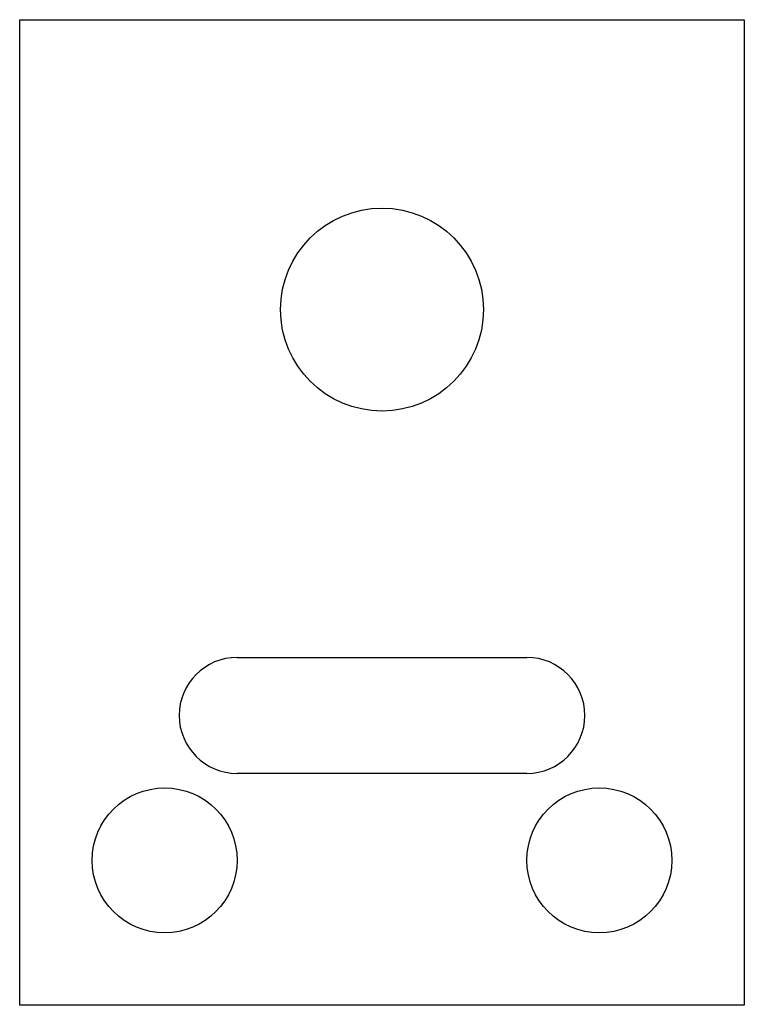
# Model space of a CAD drawing. Header units: millimetres. Extents: x 2250 to 2300, y 2182 to 2250.
import ezdxf

# ---------------------------------------------------------------- set-up
doc = ezdxf.new("R2010")
doc.units = ezdxf.units.MM

msp = doc.modelspace()

# ---------------------------------------------------------------- linework, layer by layer
for p, q in [((2265, 2206), (2285, 2206)), ((2285, 2198), (2265, 2198))]:
    msp.add_line(p, q)
msp.add_lwpolyline([(2250, 2250), (2300, 2250), (2300, 2182), (2250, 2182)], close=True)
for centre, radius in [((2275, 2230), 7), ((2260, 2192), 5), ((2290, 2192), 5)]:
    msp.add_circle(centre, radius)
for centre, start, end in [((2265, 2202), 90, 270), ((2285, 2202), 270, 90)]:
    msp.add_arc(centre, 4, start, end)

doc.saveas('drawing.dxf')
